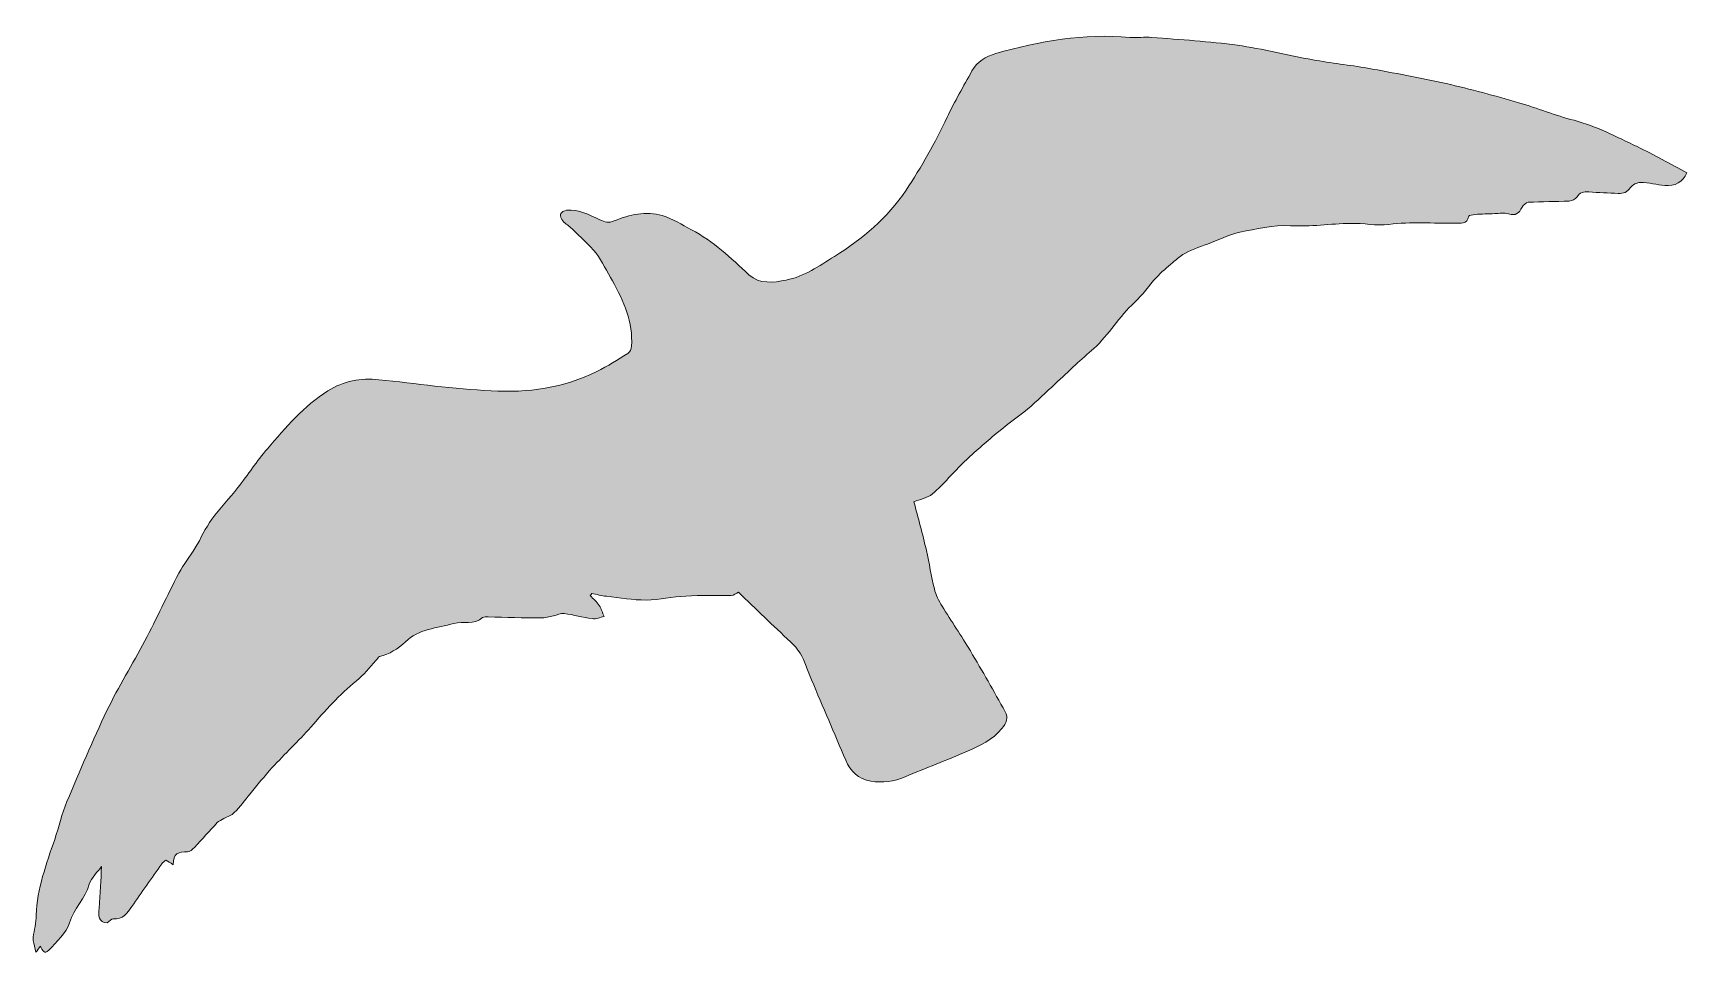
# Model space of a CAD drawing. Header units: inches. Extents: x 726 to 922, y 33 to 225.
# Drawn here: x 894.68 to 911.65, y 146.78 to 156.24 of the extents above; entities that cross this region are included whole.
import ezdxf

# ---------------------------------------------------------------- set-up
doc = ezdxf.new("R2010")
doc.units = ezdxf.units.IN
doc.header["$MEASUREMENT"] = 0
doc.layers.add('Layer 1', color=7, linetype='Continuous')

# ---------------------------------------------------------------- blocks, each defined once
blk = doc.blocks.new('block 7')
at = {"layer": 'Layer 1', "true_color": 0xfcbc38}
h = blk.add_hatch(color=40, dxfattribs=at)
h.dxf.hatch_style = 2
edge = h.paths.add_edge_path()
edge.add_spline(control_points=[(911.141, 155.075), (910.93, 155.175), (910.724, 155.286), (910.494, 155.345), (910.302, 155.394), (910.118, 155.471), (909.927, 155.526), (909.68, 155.597), (909.432, 155.666), (909.182, 155.722), (908.915, 155.783), (908.645, 155.831), (908.376, 155.88), (908.189, 155.913), (908, 155.932), (907.813, 155.966), (907.555, 156.013), (907.299, 156.079), (907.039, 156.115), (906.749, 156.155), (906.455, 156.172), (906.162, 156.196), (906.087, 156.203), (906.01, 156.189), (905.935, 156.196), (905.464, 156.24), (905.009, 156.158), (904.559, 156.03), (904.459, 156.001), (904.368, 155.949), (904.315, 155.852), (904.229, 155.694), (904.136, 155.539), (904.06, 155.376), (903.937, 155.116), (903.798, 154.867), (903.638, 154.628), (903.448, 154.343), (903.191, 154.129), (902.903, 153.948), (902.746, 153.85), (902.594, 153.743), (902.409, 153.706), (902.276, 153.68), (902.135, 153.661), (902.026, 153.761), (901.841, 153.931), (901.659, 154.104), (901.436, 154.223), (901.338, 154.276), (901.241, 154.337), (901.136, 154.367), (900.969, 154.415), (900.802, 154.379), (900.644, 154.313), (900.589, 154.289), (900.548, 154.3), (900.496, 154.324), (900.388, 154.373), (900.282, 154.437), (900.155, 154.422), (900.132, 154.419), (900.099, 154.402), (900.092, 154.383), (900.085, 154.365), (900.1, 154.331), (900.116, 154.313), (900.144, 154.282), (900.181, 154.26), (900.211, 154.23), (900.295, 154.149), (900.386, 154.072), (900.457, 153.981), (900.524, 153.895), (900.569, 153.792), (900.624, 153.698), (900.744, 153.49), (900.837, 153.274), (900.821, 153.027), (900.82, 153), (900.803, 152.965), (900.782, 152.952), (900.679, 152.887), (900.575, 152.823), (900.466, 152.768), (900.124, 152.596), (899.754, 152.549), (899.38, 152.569), (898.995, 152.589), (898.612, 152.644), (898.227, 152.684), (898.041, 152.702), (897.867, 152.671), (897.705, 152.569), (897.458, 152.413), (897.271, 152.194), (897.084, 151.976), (896.976, 151.85), (896.885, 151.708), (896.781, 151.577), (896.695, 151.467), (896.596, 151.367), (896.514, 151.253), (896.448, 151.162), (896.402, 151.055), (896.343, 150.957), (896.29, 150.869), (896.223, 150.789), (896.175, 150.698), (896.055, 150.468), (895.947, 150.233), (895.827, 150.004), (895.7, 149.764), (895.555, 149.533), (895.437, 149.289), (895.29, 148.982), (895.158, 148.668), (895.027, 148.354), (894.975, 148.229), (894.944, 148.096), (894.901, 147.967), (894.816, 147.713), (894.719, 147.462), (894.712, 147.188), (894.71, 147.112), (894.691, 147.037), (894.679, 146.962), (894.679, 146.951), (894.679, 146.94), (894.679, 146.929), (894.688, 146.891), (894.696, 146.853), (894.707, 146.808), (894.724, 146.831), (894.738, 146.85), (894.754, 146.871), (894.774, 146.83), (894.797, 146.781), (894.84, 146.829), (894.918, 146.918), (895.021, 147.005), (895.053, 147.111), (895.098, 147.258), (895.213, 147.36), (895.256, 147.506), (895.277, 147.577), (895.344, 147.635), (895.382, 147.687), (895.374, 147.557), (895.367, 147.409), (895.356, 147.261), (895.35, 147.185), (895.347, 147.116), (895.44, 147.111), (895.464, 147.127), (895.484, 147.151), (895.502, 147.15), (895.6, 147.145), (895.646, 147.21), (895.693, 147.279), (895.793, 147.426), (895.897, 147.572), (896, 147.717), (896.01, 147.732), (896.028, 147.743), (896.04, 147.755), (896.064, 147.74), (896.084, 147.728), (896.118, 147.707), (896.112, 147.826), (896.176, 147.843), (896.263, 147.839), (896.287, 147.838), (896.316, 147.864), (896.336, 147.885), (896.414, 147.968), (896.49, 148.056), (896.569, 148.139), (896.586, 148.158), (896.614, 148.167), (896.638, 148.181), (896.673, 148.201), (896.716, 148.214), (896.744, 148.242), (896.802, 148.302), (896.853, 148.369), (896.907, 148.433), (896.982, 148.523), (897.053, 148.617), (897.133, 148.703), (897.263, 148.844), (897.403, 148.975), (897.53, 149.119), (897.677, 149.286), (897.823, 149.453), (897.997, 149.593), (898.072, 149.653), (898.131, 149.732), (898.198, 149.803), (898.21, 149.816), (898.221, 149.838), (898.236, 149.842), (898.337, 149.872), (898.42, 149.916), (898.502, 149.995), (898.632, 150.122), (898.825, 150.138), (898.998, 150.182), (899.095, 150.207), (899.206, 150.164), (899.293, 150.243), (899.305, 150.253), (899.331, 150.249), (899.351, 150.249), (899.53, 150.246), (899.71, 150.24), (899.889, 150.239), (899.933, 150.239), (899.976, 150.253), (900.02, 150.262), (900.057, 150.269), (900.095, 150.29), (900.13, 150.285), (900.226, 150.272), (900.32, 150.244), (900.417, 150.232), (900.456, 150.226), (900.498, 150.245), (900.539, 150.253), (900.523, 150.291), (900.512, 150.333), (900.49, 150.367), (900.465, 150.404), (900.429, 150.434), (900.398, 150.468), (900.403, 150.475), (900.408, 150.483), (900.412, 150.491), (900.463, 150.48), (900.513, 150.467), (900.564, 150.461), (900.7, 150.445), (900.836, 150.422), (900.972, 150.423), (901.107, 150.423), (901.242, 150.456), (901.377, 150.464), (901.533, 150.472), (901.689, 150.466), (901.844, 150.47), (901.87, 150.47), (901.895, 150.491), (901.919, 150.502), (902.096, 150.333), (902.272, 150.161), (902.453, 149.994), (902.53, 149.923), (902.582, 149.841), (902.614, 149.743), (902.629, 149.695), (902.649, 149.649), (902.669, 149.603), (902.786, 149.328), (902.903, 149.054), (903.019, 148.78), (903.069, 148.664), (903.148, 148.587), (903.277, 148.565), (903.399, 148.544), (903.514, 148.561), (903.628, 148.609), (903.84, 148.698), (904.056, 148.78), (904.268, 148.871), (904.399, 148.927), (904.526, 148.99), (904.623, 149.104), (904.672, 149.161), (904.691, 149.215), (904.656, 149.277), (904.539, 149.486), (904.422, 149.695), (904.299, 149.9), (904.206, 150.056), (904.103, 150.205), (904.009, 150.36), (903.975, 150.415), (903.944, 150.475), (903.929, 150.537), (903.896, 150.667), (903.878, 150.8), (903.848, 150.931), (903.808, 151.1), (903.762, 151.268), (903.72, 151.432), (903.778, 151.456), (903.858, 151.467), (903.909, 151.512), (904.026, 151.614), (904.127, 151.735), (904.239, 151.843), (904.343, 151.943), (904.452, 152.038), (904.564, 152.131), (904.668, 152.218), (904.782, 152.295), (904.886, 152.382), (904.984, 152.464), (905.075, 152.554), (905.168, 152.641), (905.238, 152.705), (905.306, 152.77), (905.376, 152.835), (905.439, 152.892), (905.503, 152.948), (905.567, 153.005), (905.722, 153.147), (905.826, 153.335), (905.983, 153.476), (906.067, 153.552), (906.131, 153.65), (906.208, 153.733), (906.26, 153.788), (906.318, 153.836), (906.375, 153.886), (906.408, 153.915), (906.444, 153.94), (906.478, 153.967), (906.555, 154.012), (906.644, 154.045), (906.731, 154.075), (906.844, 154.114), (906.956, 154.175), (907.065, 154.197), (907.233, 154.229), (907.403, 154.274), (907.583, 154.264), (907.788, 154.252), (907.995, 154.284), (908.201, 154.288), (908.332, 154.291), (908.466, 154.261), (908.594, 154.277), (908.821, 154.306), (909.047, 154.285), (909.273, 154.291), (909.329, 154.292), (909.396, 154.274), (909.414, 154.361), (909.416, 154.371), (909.457, 154.377), (909.48, 154.379), (909.547, 154.384), (909.614, 154.386), (909.68, 154.388), (909.728, 154.39), (909.78, 154.401), (909.822, 154.386), (909.898, 154.361), (909.93, 154.393), (909.961, 154.453), (909.973, 154.475), (910.002, 154.503), (910.024, 154.504), (910.164, 154.512), (910.304, 154.511), (910.444, 154.517), (910.472, 154.519), (910.513, 154.535), (910.524, 154.557), (910.553, 154.611), (910.596, 154.612), (910.645, 154.61), (910.746, 154.604), (910.846, 154.6), (910.947, 154.595), (911, 154.592), (911.04, 154.606), (911.074, 154.656), (911.094, 154.683), (911.142, 154.708), (911.177, 154.707), (911.261, 154.705), (911.343, 154.685), (911.427, 154.676), (911.524, 154.666), (911.614, 154.713), (911.653, 154.805), (911.484, 154.895), (911.316, 154.993), (911.141, 155.075)], knot_values=[0, 0, 0, 0, 1, 1, 1, 2, 2, 2, 3, 3, 3, 4, 4, 4, 5, 5, 5, 6, 6, 6, 7, 7, 7, 8, 8, 8, 9, 9, 9, 10, 10, 10, 11, 11, 11, 12, 12, 12, 13, 13, 13, 14, 14, 14, 15, 15, 15, 16, 16, 16, 17, 17, 17, 18, 18, 18, 19, 19, 19, 20, 20, 20, 21, 21, 21, 22, 22, 22, 23, 23, 23, 24, 24, 24, 25, 25, 25, 26, 26, 26, 27, 27, 27, 28, 28, 28, 29, 29, 29, 30, 30, 30, 31, 31, 31, 32, 32, 32, 33, 33, 33, 34, 34, 34, 35, 35, 35, 36, 36, 36, 37, 37, 37, 38, 38, 38, 39, 39, 39, 40, 40, 40, 41, 41, 41, 42, 42, 42, 43, 43, 43, 44, 44, 44, 45, 45, 45, 46, 46, 46, 47, 47, 47, 48, 48, 48, 49, 49, 49, 50, 50, 50, 51, 51, 51, 52, 52, 52, 53, 53, 53, 54, 54, 54, 55, 55, 55, 56, 56, 56, 57, 57, 57, 58, 58, 58, 59, 59, 59, 60, 60, 60, 61, 61, 61, 62, 62, 62, 63, 63, 63, 64, 64, 64, 65, 65, 65, 66, 66, 66, 67, 67, 67, 68, 68, 68, 69, 69, 69, 70, 70, 70, 71, 71, 71, 72, 72, 72, 73, 73, 73, 74, 74, 74, 75, 75, 75, 76, 76, 76, 77, 77, 77, 78, 78, 78, 79, 79, 79, 80, 80, 80, 81, 81, 81, 82, 82, 82, 83, 83, 83, 84, 84, 84, 85, 85, 85, 86, 86, 86, 87, 87, 87, 88, 88, 88, 89, 89, 89, 90, 90, 90, 91, 91, 91, 92, 92, 92, 93, 93, 93, 94, 94, 94, 95, 95, 95, 96, 96, 96, 97, 97, 97, 98, 98, 98, 99, 99, 99, 100, 100, 100, 101, 101, 101, 102, 102, 102, 103, 103, 103, 104, 104, 104, 105, 105, 105, 106, 106, 106, 107, 107, 107, 108, 108, 108, 109, 109, 109, 110, 110, 110, 111, 111, 111, 112, 112, 112, 113, 113, 113, 114, 114, 114, 115, 115, 115, 116, 116, 116, 117, 117, 117, 118, 118, 118, 119, 119, 119, 120, 120, 120, 121, 121, 121, 122, 122, 122, 123, 123, 123, 124, 124, 124, 125, 125, 125, 126, 126, 126, 127, 127, 127, 128, 128, 128, 129, 129, 129, 130, 130, 130, 130], degree=3, periodic=1)
at = {"layer": 'Layer 1', "lineweight": 0}
blk.add_open_spline([(911.141, 155.075), (910.93, 155.175), (910.724, 155.286), (910.494, 155.345), (910.302, 155.394), (910.118, 155.471), (909.927, 155.526), (909.68, 155.597), (909.432, 155.666), (909.182, 155.722), (908.915, 155.783), (908.645, 155.831), (908.376, 155.88), (908.189, 155.913), (908, 155.932), (907.813, 155.966), (907.555, 156.013), (907.299, 156.079), (907.039, 156.115), (906.749, 156.155), (906.455, 156.172), (906.162, 156.196), (906.087, 156.203), (906.01, 156.189), (905.935, 156.196), (905.464, 156.24), (905.009, 156.158), (904.559, 156.03), (904.459, 156.001), (904.368, 155.949), (904.315, 155.852), (904.229, 155.694), (904.136, 155.539), (904.06, 155.376), (903.937, 155.116), (903.798, 154.867), (903.638, 154.628), (903.448, 154.343), (903.191, 154.129), (902.903, 153.948), (902.746, 153.85), (902.594, 153.743), (902.409, 153.706), (902.276, 153.68), (902.135, 153.661), (902.026, 153.761), (901.841, 153.931), (901.659, 154.104), (901.436, 154.223), (901.338, 154.276), (901.241, 154.337), (901.136, 154.367), (900.969, 154.415), (900.802, 154.379), (900.644, 154.313), (900.589, 154.289), (900.548, 154.3), (900.496, 154.324), (900.388, 154.373), (900.282, 154.437), (900.155, 154.422), (900.132, 154.419), (900.099, 154.402), (900.092, 154.383), (900.085, 154.365), (900.1, 154.331), (900.116, 154.313), (900.144, 154.282), (900.181, 154.26), (900.211, 154.23), (900.295, 154.149), (900.386, 154.072), (900.457, 153.981), (900.524, 153.895), (900.569, 153.792), (900.624, 153.698), (900.744, 153.49), (900.837, 153.274), (900.821, 153.027), (900.82, 153), (900.803, 152.965), (900.782, 152.952), (900.679, 152.887), (900.575, 152.823), (900.466, 152.768), (900.124, 152.596), (899.754, 152.549), (899.38, 152.569), (898.995, 152.589), (898.612, 152.644), (898.227, 152.684), (898.041, 152.702), (897.867, 152.671), (897.705, 152.569), (897.458, 152.413), (897.271, 152.194), (897.084, 151.976), (896.976, 151.85), (896.885, 151.708), (896.781, 151.577), (896.695, 151.467), (896.596, 151.367), (896.514, 151.253), (896.448, 151.162), (896.402, 151.055), (896.343, 150.957), (896.29, 150.869), (896.223, 150.789), (896.175, 150.698), (896.055, 150.468), (895.947, 150.233), (895.827, 150.004), (895.7, 149.764), (895.555, 149.533), (895.437, 149.289), (895.29, 148.982), (895.158, 148.668), (895.027, 148.354), (894.975, 148.229), (894.944, 148.096), (894.901, 147.967), (894.816, 147.713), (894.719, 147.462), (894.712, 147.188), (894.71, 147.112), (894.691, 147.037), (894.679, 146.962), (894.679, 146.951), (894.679, 146.94), (894.679, 146.929), (894.688, 146.891), (894.696, 146.853), (894.707, 146.808), (894.724, 146.831), (894.738, 146.85), (894.754, 146.871), (894.774, 146.83), (894.797, 146.781), (894.84, 146.829), (894.918, 146.918), (895.021, 147.005), (895.053, 147.111), (895.098, 147.258), (895.213, 147.36), (895.256, 147.506), (895.277, 147.577), (895.344, 147.635), (895.382, 147.687), (895.374, 147.557), (895.367, 147.409), (895.356, 147.261), (895.35, 147.185), (895.347, 147.116), (895.44, 147.111), (895.464, 147.127), (895.484, 147.151), (895.502, 147.15), (895.6, 147.145), (895.646, 147.21), (895.693, 147.279), (895.793, 147.426), (895.897, 147.572), (896, 147.717), (896.01, 147.732), (896.028, 147.743), (896.04, 147.755), (896.064, 147.74), (896.084, 147.728), (896.118, 147.707), (896.112, 147.826), (896.176, 147.843), (896.263, 147.839), (896.287, 147.838), (896.316, 147.864), (896.336, 147.885), (896.414, 147.968), (896.49, 148.056), (896.569, 148.139), (896.586, 148.158), (896.614, 148.167), (896.638, 148.181), (896.673, 148.201), (896.716, 148.214), (896.744, 148.242), (896.802, 148.302), (896.853, 148.369), (896.907, 148.433), (896.982, 148.523), (897.053, 148.617), (897.133, 148.703), (897.263, 148.844), (897.403, 148.975), (897.53, 149.119), (897.677, 149.286), (897.823, 149.453), (897.997, 149.593), (898.072, 149.653), (898.131, 149.732), (898.198, 149.803), (898.21, 149.816), (898.221, 149.838), (898.236, 149.842), (898.337, 149.872), (898.42, 149.916), (898.502, 149.995), (898.632, 150.122), (898.825, 150.138), (898.998, 150.182), (899.095, 150.207), (899.206, 150.164), (899.293, 150.243), (899.305, 150.253), (899.331, 150.249), (899.351, 150.249), (899.53, 150.246), (899.71, 150.24), (899.889, 150.239), (899.933, 150.239), (899.976, 150.253), (900.02, 150.262), (900.057, 150.269), (900.095, 150.29), (900.13, 150.285), (900.226, 150.272), (900.32, 150.244), (900.417, 150.232), (900.456, 150.226), (900.498, 150.245), (900.539, 150.253), (900.523, 150.291), (900.512, 150.333), (900.49, 150.367), (900.465, 150.404), (900.429, 150.434), (900.398, 150.468), (900.403, 150.475), (900.408, 150.483), (900.412, 150.491), (900.463, 150.48), (900.513, 150.467), (900.564, 150.461), (900.7, 150.445), (900.836, 150.422), (900.972, 150.423), (901.107, 150.423), (901.242, 150.456), (901.377, 150.464), (901.533, 150.472), (901.689, 150.466), (901.844, 150.47), (901.87, 150.47), (901.895, 150.491), (901.919, 150.502), (902.096, 150.333), (902.272, 150.161), (902.453, 149.994), (902.53, 149.923), (902.582, 149.841), (902.614, 149.743), (902.629, 149.695), (902.649, 149.649), (902.669, 149.603), (902.786, 149.328), (902.903, 149.054), (903.019, 148.78), (903.069, 148.664), (903.148, 148.587), (903.277, 148.565), (903.399, 148.544), (903.514, 148.561), (903.628, 148.609), (903.84, 148.698), (904.056, 148.78), (904.268, 148.871), (904.399, 148.927), (904.526, 148.99), (904.623, 149.104), (904.672, 149.161), (904.691, 149.215), (904.656, 149.277), (904.539, 149.486), (904.422, 149.695), (904.299, 149.9), (904.206, 150.056), (904.103, 150.205), (904.009, 150.36), (903.975, 150.415), (903.944, 150.475), (903.929, 150.537), (903.896, 150.667), (903.878, 150.8), (903.848, 150.931), (903.808, 151.1), (903.762, 151.268), (903.72, 151.432), (903.778, 151.456), (903.858, 151.467), (903.909, 151.512), (904.026, 151.614), (904.127, 151.735), (904.239, 151.843), (904.343, 151.943), (904.452, 152.038), (904.564, 152.131), (904.668, 152.218), (904.782, 152.295), (904.886, 152.382), (904.984, 152.464), (905.075, 152.554), (905.168, 152.641), (905.238, 152.705), (905.306, 152.77), (905.376, 152.835), (905.439, 152.892), (905.503, 152.948), (905.567, 153.005), (905.722, 153.147), (905.826, 153.335), (905.983, 153.476), (906.067, 153.552), (906.131, 153.65), (906.208, 153.733), (906.26, 153.788), (906.318, 153.836), (906.375, 153.886), (906.408, 153.915), (906.444, 153.94), (906.478, 153.967), (906.555, 154.012), (906.644, 154.045), (906.731, 154.075), (906.844, 154.114), (906.956, 154.175), (907.065, 154.197), (907.233, 154.229), (907.403, 154.274), (907.583, 154.264), (907.788, 154.252), (907.995, 154.284), (908.201, 154.288), (908.332, 154.291), (908.466, 154.261), (908.594, 154.277), (908.821, 154.306), (909.047, 154.285), (909.273, 154.291), (909.329, 154.292), (909.396, 154.274), (909.414, 154.361), (909.416, 154.371), (909.457, 154.377), (909.48, 154.379), (909.547, 154.384), (909.614, 154.386), (909.68, 154.388), (909.728, 154.39), (909.78, 154.401), (909.822, 154.386), (909.898, 154.361), (909.93, 154.393), (909.961, 154.453), (909.973, 154.475), (910.002, 154.503), (910.024, 154.504), (910.164, 154.512), (910.304, 154.511), (910.444, 154.517), (910.472, 154.519), (910.513, 154.535), (910.524, 154.557), (910.553, 154.611), (910.596, 154.612), (910.645, 154.61), (910.746, 154.604), (910.846, 154.6), (910.947, 154.595), (911, 154.592), (911.04, 154.606), (911.074, 154.656), (911.094, 154.683), (911.142, 154.708), (911.177, 154.707), (911.261, 154.705), (911.343, 154.685), (911.427, 154.676), (911.524, 154.666), (911.614, 154.713), (911.653, 154.805), (911.484, 154.895), (911.316, 154.993), (911.141, 155.075)], degree=3, knots=[0, 0, 0, 0, 1, 1, 1, 2, 2, 2, 3, 3, 3, 4, 4, 4, 5, 5, 5, 6, 6, 6, 7, 7, 7, 8, 8, 8, 9, 9, 9, 10, 10, 10, 11, 11, 11, 12, 12, 12, 13, 13, 13, 14, 14, 14, 15, 15, 15, 16, 16, 16, 17, 17, 17, 18, 18, 18, 19, 19, 19, 20, 20, 20, 21, 21, 21, 22, 22, 22, 23, 23, 23, 24, 24, 24, 25, 25, 25, 26, 26, 26, 27, 27, 27, 28, 28, 28, 29, 29, 29, 30, 30, 30, 31, 31, 31, 32, 32, 32, 33, 33, 33, 34, 34, 34, 35, 35, 35, 36, 36, 36, 37, 37, 37, 38, 38, 38, 39, 39, 39, 40, 40, 40, 41, 41, 41, 42, 42, 42, 43, 43, 43, 44, 44, 44, 45, 45, 45, 46, 46, 46, 47, 47, 47, 48, 48, 48, 49, 49, 49, 50, 50, 50, 51, 51, 51, 52, 52, 52, 53, 53, 53, 54, 54, 54, 55, 55, 55, 56, 56, 56, 57, 57, 57, 58, 58, 58, 59, 59, 59, 60, 60, 60, 61, 61, 61, 62, 62, 62, 63, 63, 63, 64, 64, 64, 65, 65, 65, 66, 66, 66, 67, 67, 67, 68, 68, 68, 69, 69, 69, 70, 70, 70, 71, 71, 71, 72, 72, 72, 73, 73, 73, 74, 74, 74, 75, 75, 75, 76, 76, 76, 77, 77, 77, 78, 78, 78, 79, 79, 79, 80, 80, 80, 81, 81, 81, 82, 82, 82, 83, 83, 83, 84, 84, 84, 85, 85, 85, 86, 86, 86, 87, 87, 87, 88, 88, 88, 89, 89, 89, 90, 90, 90, 91, 91, 91, 92, 92, 92, 93, 93, 93, 94, 94, 94, 95, 95, 95, 96, 96, 96, 97, 97, 97, 98, 98, 98, 99, 99, 99, 100, 100, 100, 101, 101, 101, 102, 102, 102, 103, 103, 103, 104, 104, 104, 105, 105, 105, 106, 106, 106, 107, 107, 107, 108, 108, 108, 109, 109, 109, 110, 110, 110, 111, 111, 111, 112, 112, 112, 113, 113, 113, 114, 114, 114, 115, 115, 115, 116, 116, 116, 117, 117, 117, 118, 118, 118, 119, 119, 119, 120, 120, 120, 121, 121, 121, 122, 122, 122, 123, 123, 123, 124, 124, 124, 125, 125, 125, 126, 126, 126, 127, 127, 127, 128, 128, 128, 129, 129, 129, 130, 130, 130, 130], dxfattribs=at)
blk = doc.blocks.new('block 2')
at = {"layer": 'Layer 1'}
blk.add_blockref('block 7', (0, 0), dxfattribs=at)

msp = doc.modelspace()

# ---------------------------------------------------------------- block references
at = {"layer": 'Layer 1'}
msp.add_blockref('block 2', (0, 0), dxfattribs=at)

doc.saveas('drawing.dxf')
